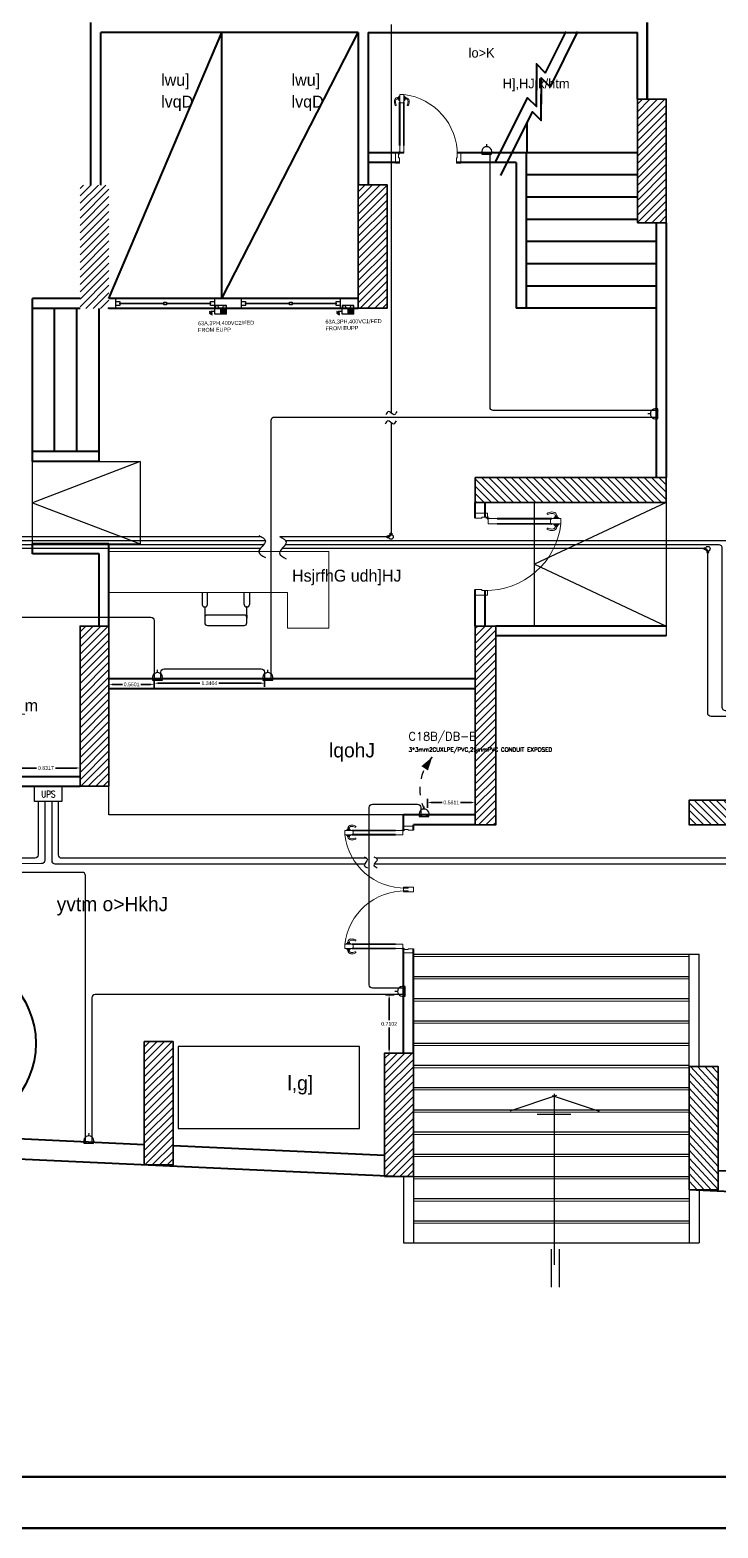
# Model space of a CAD drawing. Header units: inches. Extents: x 3955 to 4125, y 4886 to 4983.
# Drawn here: x 4048.13 to 4056.49, y 4916.64 to 4934.84 of the extents above; entities that cross this region are included whole.
import ezdxf
from ezdxf.enums import TextEntityAlignment as Align

# ---------------------------------------------------------------- set-up
doc = ezdxf.new("R2010")
doc.units = ezdxf.units.IN
doc.header["$MEASUREMENT"] = 0
doc.linetypes.add('ACAD_ISO03W100', pattern=[30, 12, -18])
doc.linetypes.add('HIDDEN', pattern=[0.375, 0.25, -0.125])
doc.layers.get('0').update_dxf_attribs({"lineweight": 35})
doc.layers.get('Defpoints').update_dxf_attribs({"lineweight": 25})
for name, color, linetype, lineweight in [('Column(S)', 24, 'Continuous', 35), ('DIM', 6, 'Continuous', 20), ('DOOR', 24, 'Continuous', 18), ('HA', 252, 'Continuous', 18), ('hatch col(S)', 45, 'Continuous', 15), ('Shop Drawing', 3, 'Continuous', 30), ('t 22', 220, 'Continuous', 20), ('TEXT', 152, 'Continuous', 30), ('walls', 7, 'Continuous', 40)]:
    doc.layers.add(name, color=color, linetype=linetype, lineweight=lineweight)
for name, color, linetype in [('E-CUT', 30, 'Continuous'), ('E-LEADER', 30, 'Continuous'), ('E-POWER', 3, 'Continuous'), ('E-TEXT', 2, 'Continuous'), ('finish', 32, 'Continuous'), ('N Wiring', 255, 'Continuous'), ('UMG-ML', 251, 'Continuous'), ('WE - BOXES', 2, 'Continuous')]:
    doc.layers.add(name, color=color, linetype=linetype)
doc.styles.add('ELEC', font='romans.shx')
doc.styles.add('SOSA', font='sosa.shx')
doc.styles.get("Standard").update_dxf_attribs({"font": 'arial.ttf'})
doc.dimstyles.get("Standard").update_dxf_attribs({"dimtxt": 0.18, "dimasz": 0.18, "dimexe": 0.18, "dimexo": 0.0625, "dimgap": 0.09, "dimtad": 0, "dimtih": 1, "dimtoh": 1, "dimdec": 4, "dimzin": 0, "dimdsep": 46, "dimtxsty": 'Standard', "dimcen": 0.09, "dimadec": 0, "dimazin": 0, "dimtfac": 1, "dimtdec": 4, "dimtofl": 0, "dimtmove": 0, "dimatfit": 3, "dimfxl": 1, "dimtolj": 1, "dimtzin": 0, "dimarcsym": 0})
pattern_1 = [(45, (-150.37583, 298.166544), (-0.044901281, 0.044901281), [])]

# ---------------------------------------------------------------- blocks, each defined once
blk = doc.blocks.new('A$C1AF40C6D')
at = {"layer": 'UMG-ML', "color": 244, "true_color": 0x991b1e}
for p, q in [((0.483, 1.886), (0.483, 2.351)), ((0.583, 1.886), (0.583, 2.351)), ((0.543, 2.078), (0.543, 0)), ((0.571, 0.021), (0, 0.211)), ((0.343, 0.251), (0.753, 0.251)), ((0.516, 0.021), (1.086, 0.211))]:
    blk.add_line(p, q, dxfattribs=at)
blk = doc.blocks.new('A$C62E15A51')
at = {"layer": 'UMG-ML', "color": 34}
for p, q in [((0.032, 0.372), (0.032, 0.309)), ((0.511, 0.404), (0.064, 0.404)), ((0.543, 0.309), (0.543, 0.372)), ((0.032, 0.277), (0.032, 0.316)), ((0.032, 0.277), (0.032, 0.179)), ((0.064, 0.277), (0.511, 0.277)), ((0.543, 0.277), (0.543, 0.316)), ((0.543, 0.179), (0.543, 0.277)), ((0, 0.004), (0, 0.15)), ((0.029, 0.179), (0.035, 0.179)), ((0.064, 0.15), (0.064, 0.004)), ((0.269, 0), (0.269, 0.004)), ((0.511, 0.15), (0.511, 0.004)), ((0.546, 0.179), (0.539, 0.179)), ((0.574, 0.004), (0.574, 0.15))]:
    blk.add_line(p, q, dxfattribs=at)
for centre, radius, start, end in [((0.064, 0.372), 0.0319, 90.0003, 180.0003), ((0.511, 0.372), 0.0319, 0.0003, 90.0003), ((0.064, 0.309), 0.0319, 180.0003, 270.0003), ((0.511, 0.309), 0.0319, 270.0003, 0.0003), ((0.029, 0.15), 0.0287, 90.0003, 180.0003), ((0.035, 0.15), 0.0287, 0.0003, 90.0003), ((0.539, 0.15), 0.0287, 90.0003, 180.0003), ((0.546, 0.15), 0.0287, 0.0003, 90.0003)]:
    blk.add_arc(centre, radius, start, end, dxfattribs=at)
blk = doc.blocks.new('A$C0F5476DC')
at = {"layer": 'DOOR', "color": 116, "ltscale": 2.5, "true_color": 0x136734}
for p, q in [((0.932, 2.671), (0.432, 2.671)), ((0.432, 2.671), (0.432, 0.5)), ((0.932, 2.671), (0.932, 0)), ((0.432, 0.5), (0, 0.5)), ((0, 0), (0, 0.5)), ((0.932, 0), (0, 0))]:
    blk.add_line(p, q, dxfattribs=at)
at = {"layer": 'finish', "ltscale": 2.5, "rotation": 89.99999999999999}
blk.add_blockref('A$C62E15A51', (0.436, 0.964), dxfattribs=at)
blk = doc.blocks.new('A$C30016953')
at = {"layer": 'UMG-ML', "color": 159, "true_color": 0x22346e}
for p, q in [((0, 0, 0), (0, 0.12, 0)), ((1.2, 0.12, 0), (0, 0.12, 0)), ((1.2, 0.12, 0.5), (0, 0.12, 0.5)), ((0, 0.035, 0), (0, 0.085, 0)), ((0, 0.085, 0), (0.05, 0.085, 0)), ((0.05, 0.035, 0), (0, 0.035, 0)), ((0, 0, 0), (1.2, 0, 0)), ((1.2, 0, 0.5), (0, 0, 0.5)), ((0.05, 0.085, 0), (0.05, 0.035, 0)), ((0.05, 0.055, 0), (0.05, 0.065, 0)), ((0.05, 0.065, 0), (0.585, 0.065, 0)), ((0.585, 0.055, 0), (0.05, 0.055, 0)), ((0.585, 0.045, 0), (0.585, 0.075, 0)), ((0.585, 0.075, 0), (0.615, 0.075, 0)), ((0.585, 0.065, 0), (0.585, 0.055, 0)), ((0.615, 0.045, 0), (0.585, 0.045, 0)), ((0.615, 0.075, 0), (0.615, 0.045, 0)), ((0.615, 0.055, 0), (0.615, 0.065, 0)), ((0.615, 0.065, 0), (1.15, 0.065, 0)), ((1.15, 0.055, 0), (0.615, 0.055, 0)), ((1.15, 0.035, 0), (1.15, 0.085, 0)), ((1.15, 0.085, 0), (1.2, 0.085, 0)), ((1.15, 0.065, 0), (1.15, 0.055, 0)), ((1.2, 0.035, 0), (1.15, 0.035, 0)), ((1.2, 0.12, 0), (1.2, 0, 0)), ((1.2, 0.085, 0), (1.2, 0.035, 0))]:
    blk.add_line(p, q, dxfattribs=at)
blk = doc.blocks.new('A$C73D03C2A')
at = {"layer": 'DOOR', "linetype": 'Continuous'}
for p, q in [((0.041, 0.852), (0.041, 0.871)), ((0.046, 0.852), (0.046, 0.871)), ((0.047, 0.852), (0.047, 0.872)), ((0.053, 0.872), (0.047, 0.872)), ((0.053, 0.852), (0.047, 0.852)), ((0.053, 0.852), (0.053, 0.872)), ((0.055, 0.845), (0.055, 0.879)), ((0.061, 0.879), (0.055, 0.879)), ((0.061, 0.845), (0.055, 0.845)), ((0.061, 0.835), (0.061, 0.889)), ((0.061, 0.889), (0.071, 0.889)), ((0.071, 0.835), (0.061, 0.835)), ((0.066, 0.236), (0.066, 0.812)), ((0.071, 0.813), (0.071, 0.911)), ((0.071, 0.911), (0.126, 0.911)), ((0.071, 0.817), (0.071, 0.808)), ((0.071, 0.813), (0.071, 0.236)), ((0.076, 0.813), (0.071, 0.813)), ((0.076, 0.802), (0.076, 0.813)), ((0.076, 0.802), (0.076, 0.236)), ((0.076, 0.802), (0.121, 0.802)), ((0.121, 0.802), (0.121, 0.813)), ((0.121, 0.813), (0.126, 0.813)), ((0.121, 0.802), (0.121, 0.236)), ((0.126, 0.813), (0.126, 0.911)), ((0.137, 0.889), (0.126, 0.889)), ((0.126, 0.835), (0.137, 0.835)), ((0.126, 0.813), (0.126, 0.236)), ((0.127, 0.817), (0.127, 0.808)), ((0.131, 0.236), (0.131, 0.812)), ((0.137, 0.835), (0.137, 0.889)), ((0.137, 0.879), (0.142, 0.879)), ((0.137, 0.845), (0.142, 0.845)), ((0.142, 0.845), (0.142, 0.879)), ((0.144, 0.872), (0.151, 0.872)), ((0.144, 0.852), (0.144, 0.872)), ((0.144, 0.852), (0.151, 0.852)), ((0.151, 0.852), (0.151, 0.872)), ((0.156, 0.872), (0.156, 0.872)), ((0.156, 0.852), (0.156, 0.872)), ((0.071, 0.236), (0.071, 0.138)), ((0.126, 0.138), (0.126, 0.236)), ((0.013, 0), (0.013, 0.131)), ((0.056, 0.131), (0.013, 0.131)), ((0.067, 0), (0.013, 0)), ((0.056, 0.131), (0.056, 0.071)), ((0.056, 0.071), (0.067, 0.071)), ((0.067, 0.071), (0.067, 0)), ((0.071, 0.138), (0.126, 0.138)), ((0.824, 0.071), (0.824, 0)), ((0.835, 0.071), (0.824, 0.071)), ((0.824, 0), (0.884, 0)), ((0.835, 0.131), (0.835, 0.071)), ((0.835, 0.131), (0.884, 0.131)), ((0.884, 0), (0.884, 0.131))]:
    blk.add_line(p, q, dxfattribs=at)
at = {"layer": 'DOOR'}
for p, q in [((0.013, 0.131), (0.013, 0)), ((0.013, 0.131), (0.013, 0)), ((0.013, 0.131), (0.013, 0)), ((0.044, 0.134), (0.082, 0.134)), ((0.056, 0.131), (0.071, 0.138)), ((0.064, 0.154), (0.064, 0.115))]:
    blk.add_line(p, q, dxfattribs=at)
at = {"layer": 'DOOR', "linetype": 'Continuous'}
blk.add_circle((0.064, 0.134), 0.00617, dxfattribs=at)
for centre, radius, start, end in [((0.105, 0.817), 0.105, 172.4946, 205.9899), ((0.046, 0.825), 0.0459, 96.2766, 172.4946), ((0.106, 0.816), 0.0903, 171.5898, 204.9077), ((0.046, 0.825), 0.0297, 99.7089, 172.4946), ((0.044, 0.871), 0.00259, 0, 180), ((0.044, 0.852), 0.00259, 180, 0), ((0.071, 0.812), 0.00476, 90, 270), ((0.127, 0.812), 0.00476, 270, 90), ((0.153, 0.872), 0.00262, 0, 192.4511), ((0.153, 0.852), 0.00262, 167.5489, 0), ((0.151, 0.824), 0.0459, 7.5054, 83.7234), ((0.151, 0.824), 0.0297, 7.5054, 80.2911), ((0.091, 0.815), 0.0903, 335.0923, 8.4102), ((0.092, 0.817), 0.105, 334.0101, 7.5054), ((0.018, 0.773), 0.00773, 195.2913, 36.6885), ((0.179, 0.772), 0.00773, 143.3115, 344.7087)]:
    blk.add_arc(centre, radius, start, end, dxfattribs=at)
at = {"layer": 'DOOR'}
blk.add_arc((0.035, 0.116), 0.8, 358.9289, 83.4773, dxfattribs=at)
blk = doc.blocks.new('S1')
for p, q in [((-147, 0), (147, 0)), ((0, 180), (0, 260))]:
    blk.add_line(p, q)
blk.add_lwpolyline([(147, 0), (-147, 0), (-147, -48), (147, -48)], close=True)
for centre in [(-99, -24), (99, -24)]:
    blk.add_circle(centre, 22.2)
at = {"linetype": 'Continuous'}
blk.add_arc((0, 30), 150, 348.4616, 191.5384, dxfattribs=at)
blk = doc.blocks.new('*U9')
blk.add_line((233, 512), (309, 560))
blk.add_lwpolyline([(309, 560, 0, 96, 0), (175, 462, 96, 96, 0)], format="xyseb")
at = {"linetype": 'HIDDEN', "ltscale": 0.2}
blk.add_arc((581, 44), 583, 117.8068, 184.3237, dxfattribs=at)
blk = doc.blocks.new('*D385')
at = {"layer": 'Defpoints', "color": 0}
for p in [(3561.345, 1328.117, 0), (3562.177, 1328.228), (3562.177, 1328.117, 0)]:
    blk.add_point(p, dxfattribs=at)
at = {"layer": 'DIM', "color": 0, "lineweight": -2, "transparency": 16777216}
for p, q in [((3561.345, 1328.166), (3561.345, 1328.273)), ((3562.177, 1328.166), (3562.177, 1328.273)), ((3561.39, 1328.228), (3561.645, 1328.228)), ((3562.132, 1328.228), (3561.877, 1328.228))]:
    blk.add_line(p, q, dxfattribs=at)
at = {"layer": 'DIM', "color": 0, "transparency": 16777216}
for points in [[(3561.39, 1328.236), (3561.39, 1328.221), (3561.345, 1328.228)], [(3562.132, 1328.236), (3562.132, 1328.221), (3562.177, 1328.228)]]:
    blk.add_solid(points, dxfattribs=at)
at = {"layer": 'DIM', "color": 0, "transparency": 16777216, "insert": (3561.761, 1328.228), "char_height": 0.045, "attachment_point": 5}
blk.add_mtext('\\A1;0.8317', dxfattribs=at)
blk = doc.blocks.new('*D386')
at = {"layer": 'Defpoints', "color": 0}
for p in [(3562.527, 1329.306, 0), (3562.527, 1329.244), (3563.077, 1329.306, 0)]:
    blk.add_point(p, dxfattribs=at)
at = {"layer": 'DIM', "color": 0, "lineweight": -2, "transparency": 16777216}
for p, q in [((3562.527, 1329.29), (3562.527, 1329.199)), ((3562.572, 1329.244), (3562.69, 1329.244)), ((3563.032, 1329.244), (3562.913, 1329.244)), ((3563.077, 1329.29), (3563.077, 1329.199))]:
    blk.add_line(p, q, dxfattribs=at)
at = {"layer": 'DIM', "color": 0, "transparency": 16777216}
for points in [[(3562.572, 1329.252), (3562.572, 1329.237), (3562.527, 1329.244)], [(3563.032, 1329.252), (3563.032, 1329.237), (3563.077, 1329.244)]]:
    blk.add_solid(points, dxfattribs=at)
at = {"layer": 'DIM', "color": 0, "transparency": 16777216, "insert": (3562.802, 1329.244), "char_height": 0.045, "attachment_point": 5}
blk.add_mtext('\\A1;0.5501', dxfattribs=at)
blk = doc.blocks.new('*D387')
at = {"layer": 'Defpoints', "color": 0}
for p in [(3563.077, 1329.306, 0), (3564.417, 1329.306, 0), (3564.417, 1329.258)]:
    blk.add_point(p, dxfattribs=at)
at = {"layer": 'DIM', "color": 0, "lineweight": -2, "transparency": 16777216}
for p, q in [((3563.077, 1329.29), (3563.077, 1329.213)), ((3563.122, 1329.258), (3563.633, 1329.258)), ((3564.372, 1329.258), (3563.861, 1329.258)), ((3564.417, 1329.29), (3564.417, 1329.213))]:
    blk.add_line(p, q, dxfattribs=at)
at = {"layer": 'DIM', "color": 0, "transparency": 16777216}
for points in [[(3563.122, 1329.266), (3563.122, 1329.251), (3563.077, 1329.258)], [(3564.372, 1329.266), (3564.372, 1329.251), (3564.417, 1329.258)]]:
    blk.add_solid(points, dxfattribs=at)
at = {"layer": 'DIM', "color": 0, "transparency": 16777216, "insert": (3563.747, 1329.258), "char_height": 0.045, "attachment_point": 5}
blk.add_mtext('\\A1;1.3404', dxfattribs=at)
blk = doc.blocks.new('*D388')
at = {"layer": 'Defpoints', "color": 0}
for p in [(3566.977, 1327.809), (3566.395, 1327.648, 0), (3566.977, 1327.648, 0)]:
    blk.add_point(p, dxfattribs=at)
at = {"layer": 'DIM', "color": 0, "lineweight": -2, "transparency": 16777216}
for p, q in [((3566.395, 1327.746), (3566.395, 1327.854)), ((3566.44, 1327.809), (3566.574, 1327.809)), ((3566.932, 1327.809), (3566.798, 1327.809)), ((3566.977, 1327.746), (3566.977, 1327.854))]:
    blk.add_line(p, q, dxfattribs=at)
at = {"layer": 'DIM', "color": 0, "transparency": 16777216}
for points in [[(3566.44, 1327.816), (3566.44, 1327.801), (3566.395, 1327.809)], [(3566.932, 1327.816), (3566.932, 1327.801), (3566.977, 1327.809)]]:
    blk.add_solid(points, dxfattribs=at)
at = {"layer": 'DIM', "color": 0, "transparency": 16777216, "insert": (3566.686, 1327.809), "char_height": 0.045, "attachment_point": 5}
blk.add_mtext('\\A1;0.5811', dxfattribs=at)
blk = doc.blocks.new('*D389')
at = {"layer": 'Defpoints', "color": 0}
for p in [(3566.115, 1325.474, 0), (3565.931, 1324.764), (3566.115, 1324.764, 0)]:
    blk.add_point(p, dxfattribs=at)
at = {"layer": 'DIM', "color": 0, "lineweight": -2, "transparency": 16777216}
for p, q in [((3565.993, 1325.474), (3565.886, 1325.474)), ((3565.931, 1325.429), (3565.931, 1325.165)), ((3565.931, 1324.809), (3565.931, 1325.074)), ((3565.993, 1324.764), (3565.886, 1324.764))]:
    blk.add_line(p, q, dxfattribs=at)
at = {"layer": 'DIM', "color": 0, "transparency": 16777216}
for points in [[(3565.923, 1325.429), (3565.938, 1325.429), (3565.931, 1325.474)], [(3565.923, 1324.809), (3565.938, 1324.809), (3565.931, 1324.764)]]:
    blk.add_solid(points, dxfattribs=at)
at = {"layer": 'DIM', "color": 0, "transparency": 16777216, "insert": (3565.931, 1325.119), "char_height": 0.045, "attachment_point": 5}
blk.add_mtext('\\A1;0.7102', dxfattribs=at)
blk = doc.blocks.new('UPS')
at = {"color": 4}
blk.add_lwpolyline([(-412, 461), (412, 461), (412, 0), (-412, 0)], close=True, dxfattribs=at)
at = {"color": 2, "style": 'ELEC', "width": 0.8}
blk.add_text('UPS', height=200, dxfattribs=at).set_placement((3, 223), align=Align.MIDDLE_CENTER)
blk = doc.blocks.new('DC3')
blk.add_hatch(color=256).paths.add_polyline_path([(0, 175), (-175, 175), (-175, 0), (0, 0)])
for p, q in [((-175, 175), (175, 175)), ((-175, 175), (-175, 0)), ((-175, 0), (175, 0)), ((0, 175), (0, 0)), ((175, 175), (175, 0)), ((175, 88), (305, 88)), ((349, 145), (261, 193)), ((349, 113), (261, 162)), ((349, 82), (261, 130)), ((305, 88), (305, 187))]:
    blk.add_line(p, q)
at = {"color": 6}
blk.add_lwpolyline([(175, 0), (-175, 0), (-175, -87), (175, -87)], close=True, dxfattribs=at)
for centre in [(-117, -44), (117, -44)]:
    blk.add_circle(centre, 43.2, dxfattribs=at)
blk = doc.blocks.new('DC2')
at = {"layer": 'E-POWER', "xscale": 0.0004022874689625001, "yscale": 0.0004022874689625001, "zscale": 0.0004022874689625001, "rotation": 180}
blk.add_blockref('DC3', (0, 0), dxfattribs=at)
blk = doc.blocks.new('*U111')
at = {"layer": 'WE - BOXES'}
for points in [[(-0.055, -0.024), (-0.096, -0.024), (-0.096, 0.024), (-0.055, 0.024)], [(-0.024, -0.055), (-0.024, -0.096), (0.024, -0.096), (0.024, -0.055)]]:
    blk.add_lwpolyline(points, dxfattribs=at)
blk.add_circle((0, 0), 0.06, dxfattribs=at)
blk = doc.blocks.new('*U114')
at = {"layer": 'WE - BOXES'}
for points in [[(-0.055, -0.024), (-0.096, -0.024), (-0.096, 0.024), (-0.055, 0.024)], [(-0.024, 0.055), (-0.024, 0.096), (0.024, 0.096), (0.024, 0.055)]]:
    blk.add_lwpolyline(points, dxfattribs=at)
blk.add_circle((0, 0), 0.06, dxfattribs=at)
blk = doc.blocks.new('A$C606D7A20')
at = {"layer": 'hatch col(S)', "ltscale": 2.5}
h = blk.add_hatch(dxfattribs=at)
h.set_pattern_fill('ANSI31', color=256, scale=0.02, angle=-360)
h.set_pattern_definition(pattern_1)
h.paths.add_polyline_path([(41.41755, -4.46079), (41.06755, -4.46079), (41.06755, -5.96339), (41.41755, -5.96339)])
h = blk.add_hatch(dxfattribs=at)
h.set_pattern_fill('ANSI31', color=256, scale=0.02, angle=-360)
h.set_pattern_definition(pattern_1)
h.paths.add_polyline_path([(34.64775, -5.50466), (34.29775, -5.50466), (34.29775, -7.00466), (34.64775, -7.00466)])
h = blk.add_hatch(dxfattribs=at)
h.set_pattern_fill('ANSI31', color=256, scale=0.02, angle=-360)
h.set_pattern_definition([(45, (-601.15482, 328.18166), (-0.0449012806, 0.0449012806), [])])
h.paths.add_polyline_path([(38.02757, -5.50421), (37.67747, -5.50421), (37.67747, -7.00203), (38.02757, -7.00211)])
h = blk.add_hatch(dxfattribs=at)
h.set_pattern_fill('ANSI31', color=256, scale=0.02, angle=-450)
h.set_pattern_definition([(315, (375.10417, 629.771824), (0.0449012806, 0.0449012806), [])])
h.paths.add_polyline_path([(41.41783, -9.36044), (41.41783, -9.06046), (39.09747, -9.06045), (39.09738, -9.36044)])
h = blk.add_hatch(dxfattribs=at)
h.set_pattern_fill('ANSI31', color=256, scale=0.02)
h.set_pattern_definition([(45, (-150.37583, 298.166544), (-0.044901281, 0.044901281), [])])
h.paths.add_polyline_path([(34.64769, -12.81098), (34.64769, -10.86456), (34.29769, -10.86385), (34.29773, -12.81098)])
h = blk.add_hatch(dxfattribs=at)
h.set_pattern_fill('ANSI31', color=256, scale=0.02, angle=-360)
h.set_pattern_definition(pattern_1)
h.paths.add_polyline_path([(39.34759, -10.86432), (39.09743, -10.86432), (39.09743, -13.27912), (39.34759, -13.27912)])
h = blk.add_hatch(dxfattribs=at)
h.set_pattern_fill('ANSI31', color=256, scale=0.02, angle=-270)
h.set_pattern_definition([(135, (-291.98804, -652.111405), (-0.0449012806, -0.0449012806), [])])
h.paths.add_polyline_path([(41.69783, -12.97913), (41.69783, -13.27912), (43.19774, -13.27912), (43.19783, -12.97913)])
h = blk.add_hatch(dxfattribs=at)
h.set_pattern_fill('ANSI31', color=256, scale=0.02, angle=-360)
h.set_pattern_definition([(45, (-149.5959, 282.254815), (-0.044901281, 0.044901281), [])])
h.paths.add_polyline_path([(35.07745, -17.41073), (35.42745, -17.41073), (35.42745, -15.91333), (35.07745, -15.91333)])
h = blk.add_hatch(dxfattribs=at)
h.set_pattern_fill('ANSI31', color=256, scale=0.02, angle=-360)
h.set_pattern_definition([(45, (-146.676925, 282.11574), (-0.044901281, 0.044901281), [])])
h.paths.add_polyline_path([(37.99643, -17.54981), (38.34643, -17.54981), (38.34643, -16.05241), (37.99643, -16.05241)])
h = blk.add_hatch(dxfattribs=at)
h.set_pattern_fill('ANSI31', color=256, scale=0.02, angle=-272.6316)
h.set_pattern_definition([(132.3684, (-150.37583, 341.184944), (-0.046915522, -0.042792333), [])])
h.paths.add_polyline_path([(42.04783, -16.21412), (41.69783, -16.21412), (41.69783, -17.71412), (42.04783, -17.71412)])
blk.add_lwpolyline([(38.87876, -5.11207), (38.91876, -5.11207)])
at = {"layer": 'Column(S)', "ltscale": 2.5}
for points in [[(41.06755, -5.96339), (41.41755, -5.96339), (41.41755, -4.46079), (41.06755, -4.46079)], [(37.67757, -7.00207), (38.02757, -7.00207), (38.02757, -5.50207), (37.67757, -5.50207)], [(39.09743, -9.06045), (39.09743, -9.36045), (41.41783, -9.36045), (41.41783, -9.06045)], [(34.64769, -12.81098), (34.64769, -10.86456), (34.29769, -10.86385), (34.29773, -12.81098)], [(39.34759, -10.86432), (39.09743, -10.86432), (39.09743, -13.27912), (39.34759, -13.27912)], [(43.19783, -13.27912), (43.19783, -12.97912), (41.69783, -12.97912), (41.69783, -13.27912)], [(35.42745, -15.91333), (35.07745, -15.91333), (35.07745, -17.41073), (35.42745, -17.41073)], [(38.34643, -16.05241), (37.99643, -16.05241), (37.99643, -17.54981), (38.34643, -17.54981)], [(41.69783, -17.71412), (42.04783, -17.71412), (42.04783, -16.21412), (41.69783, -16.21412)]]:
    blk.add_lwpolyline(points, close=True, dxfattribs=at)
at = {"layer": 'E-CUT'}
for points in [[(38.13795, -8.36858), (38.1045, -8.40873), (38.03759, -8.36858), (38.00413, -8.40873)], [(38.14528, -8.25621), (38.11182, -8.29635), (38.04491, -8.25621), (38.01146, -8.29635)], [(36.46775, -9.76256, 0), (36.54804, -9.82947, 0), (36.46775, -9.96329, 0), (36.54804, -10.0302, 0)], [(36.7208, -9.77722, 0), (36.80109, -9.84413, 0), (36.7208, -9.97795, 0), (36.80109, -10.04486, 0)], [(37.74875, -13.66652), (37.78889, -13.69997), (37.74875, -13.76688), (37.78889, -13.80034)], [(37.86727, -13.66617), (37.90742, -13.69962), (37.86727, -13.76653), (37.90742, -13.79999)]]:
    blk.add_spline(points, degree=3, dxfattribs=at)
at = {"layer": 'HA', "linetype": 'ACAD_ISO03W100'}
for points in [[(48.09371, -9.36045), (47.45793, -17.97962), (41.69783, -17.71492)], [(38.34643, -17.56091), (13.15779, -16.40339)]]:
    blk.add_lwpolyline(points, dxfattribs=at)
at = {"layer": 'N Wiring'}
for points in [[(35.27747, -11.5106), (35.27747, -11.42389, -0.41421356), (35.31747, -11.38389), (36.49822, -11.38389, -0.41421356), (36.53822, -11.42389), (36.53822, -11.5106), (36.61787, -11.5106), (36.61787, -8.36386, -0.41421356), (36.65787, -8.32386), (41.30717, -8.32386), (41.30717, -8.24422), (39.31739, -8.24422, -0.41421356), (39.27739, -8.20422), (39.27739, -5.12169)], [(33.39093, -12.69976), (33.46602, -12.69976), (33.46602, -10.79577, -0.41421356), (33.50602, -10.75577), (35.15782, -10.75577, -0.41421356), (35.19782, -10.79577), (35.19782, -11.5106), (35.27747, -11.5106)], [(34.36172, -17.13806), (34.36172, -13.89631, 0.41421356), (34.32172, -13.85631), (32.43995, -13.85631, -0.41421356), (32.39995, -13.81631), (32.39995, -12.8014), (32.3203, -12.8014), (32.3203, -12.9473, -0.41421356), (32.2803, -12.9873), (28.99699, -12.9873, -0.41421356), (28.95699, -12.9473), (28.95699, -12.80143)], [(38.23605, -15.26254), (37.84861, -15.26254, -0.41421356), (37.80861, -15.22254), (37.80861, -13.06756, -0.41421356), (37.84861, -13.02756), (38.39664, -13.02756, -0.41421356), (38.43664, -13.06756), (38.43664, -13.16874)], [(38.23605, -15.34218), (34.48121, -15.34218, 0.41421356), (34.44121, -15.38218), (34.44121, -17.14171)]]:
    blk.add_lwpolyline(points, format="xyb", dxfattribs=at)
at = {"layer": 'Shop Drawing'}
blk.add_lwpolyline([(38.07595, -3.55333), (38.07595, -8.27417)], dxfattribs=at)
for points in [[(38.07595, -8.39291), (38.07595, -9.74086, -0.41421356), (38.03595, -9.78086), (36.72795, -9.78086)], [(36.48677, -9.92156), (19.11281, -9.92156, -0.41421356), (19.07281, -9.88156), (19.07281, -8.63924, -0.41421356), (19.11281, -8.59924), (20.48283, -8.59924)], [(20.48283, -8.61531), (19.15281, -8.61531, 0.41421356), (19.11281, -8.65531), (19.11281, -9.83466, 0.41421356), (19.15281, -9.87466), (36.5263, -9.87466)], [(36.54791, -9.82776), (19.19281, -9.82776, -0.41421356), (19.15281, -9.78776), (19.15281, -8.67139, -0.41421356), (19.19281, -8.63139), (20.48283, -8.63139)], [(36.50232, -9.78086), (19.23281, -9.78086, -0.41421356), (19.19281, -9.74086), (19.19281, -8.68746, -0.41421356), (19.23281, -8.64746), (20.48283, -8.64746)], [(43.91405, -10.37161), (42.24364, -10.37161, -0.41421356), (42.20364, -10.33161), (42.20364, -9.86776, 0.41421356), (42.16364, -9.82776), (36.79538, -9.82776)], [(43.85627, -13.17252), (43.85627, -12.00173, 0.41421356), (43.81627, -11.96173), (41.96228, -11.96173, -0.41421356), (41.92228, -11.92173), (41.92228, -9.96156, 0.41421356), (41.88228, -9.92156), (36.75182, -9.92156)], [(36.79007, -9.87466), (42.05555, -9.87466, -0.41421356), (42.09555, -9.91466), (42.09555, -11.8477, 0.41421356), (42.13555, -11.8877), (47.66596, -11.8877)]]:
    blk.add_lwpolyline(points, format="xyb", dxfattribs=at)
at = {"layer": 'Shop Drawing', "color": 6}
for points in [[(33.86924, -12.99656), (33.86969, -13.71019, -0.41421356), (33.82972, -13.75021), (32.44469, -13.75109)], [(33.78632, -12.99656), (33.78673, -13.6443, -0.41421356), (33.74676, -13.68432), (32.4642, -13.68514)]]:
    blk.add_lwpolyline(points, format="xyb", dxfattribs=at)
at = {"layer": 'Shop Drawing', "color": 11, "true_color": 0xf27172}
for points in [[(33.95216, -12.99656), (33.9522, -13.71348, 0.4143824), (33.99222, -13.75347), (37.75498, -13.75109)], [(37.77997, -13.68514), (34.07549, -13.68514, -0.41402799), (34.03549, -13.64516), (34.03508, -12.99656)], [(37.87367, -13.75109), (43.02953, -13.75109, -0.41421356), (43.06953, -13.79109), (43.06953, -17.53803)], [(47.48955, -13.84781), (47.48955, -13.72514, 0.41421356), (47.44955, -13.68514), (37.89889, -13.68514)]]:
    blk.add_lwpolyline(points, format="xyb", dxfattribs=at)
at = {"layer": 't 22', "color": 251, "linetype": 'ACAD_ISO03W100', "ltscale": 0.5, "true_color": 0x636466}
for p, q in [((38.34643, -14.87981), (41.69783, -14.87981)), ((38.34643, -15.14981), (41.69783, -15.14981)), ((38.34643, -15.41981), (41.69783, -15.41981)), ((38.34643, -15.68981), (41.69783, -15.68981)), ((38.34643, -15.95981), (41.69783, -15.95981)), ((38.34643, -16.22981), (41.69783, -16.22981)), ((38.34643, -16.49981), (41.69783, -16.49981)), ((38.34643, -16.76981), (41.69783, -16.76981)), ((38.34643, -17.03981), (41.69783, -17.03981)), ((38.34643, -17.30981), (41.69783, -17.30981)), ((38.34643, -17.57981), (41.69783, -17.57981)), ((38.34643, -17.84981), (41.69783, -17.84981)), ((38.34643, -18.11981), (41.69783, -18.11981))]:
    blk.add_line(p, q, dxfattribs=at)
at = {"layer": 'UMG-ML', "ltscale": 2.5}
for p, q in [((33.71769, -9.86456), (33.71769, -8.86456)), ((35.02769, -8.86456), (33.71769, -9.36456)), ((34.52769, -8.86456), (35.02769, -8.86456)), ((35.02769, -8.86456), (35.02769, -9.86456)), ((33.71769, -9.36456), (35.02769, -9.86456)), ((39.81579, -10.86432), (39.81579, -9.36045)), ((41.41783, -9.36045), (39.81579, -10.11238)), ((41.41783, -9.36045), (41.41783, -10.98432)), ((34.64769, -9.86456), (35.02769, -9.86456)), ((39.81579, -10.11238), (41.41783, -10.86432)), ((34.64769, -13.15912), (34.64769, -12.81098)), ((38.22643, -13.15912), (34.64769, -13.15912)), ((38.34643, -14.84981), (41.81783, -14.84981)), ((41.69783, -16.21412), (41.69783, -14.84981)), ((41.81783, -16.21412), (41.81783, -14.84981)), ((38.34643, -15.11981), (41.69783, -15.11981)), ((38.34643, -15.38981), (41.69783, -15.38981)), ((38.34643, -15.65981), (41.69783, -15.65981)), ((38.34643, -15.92981), (41.69783, -15.92981)), ((38.34643, -16.19981), (41.69783, -16.19981)), ((38.34643, -16.46981), (41.69783, -16.46981)), ((38.34643, -16.73981), (41.69783, -16.73981)), ((38.34643, -17.00981), (41.69783, -17.00981)), ((38.34643, -17.27981), (41.69783, -17.27981)), ((38.34643, -17.36091), (38.34643, -18.35981)), ((38.22643, -17.54981), (38.22643, -18.35981)), ((38.34643, -17.54981), (41.69783, -17.54981)), ((41.69783, -17.51492), (41.69783, -18.35981)), ((38.34643, -17.81981), (41.69783, -17.81981)), ((41.81783, -17.71412), (41.81783, -18.35981)), ((38.34643, -18.08981), (41.69783, -18.08981)), ((38.22643, -18.35981), (41.81783, -18.35981))]:
    blk.add_line(p, q, dxfattribs=at)
at = {"layer": 'UMG-ML', "ltscale": 2.5, "elevation": 0}
blk.add_lwpolyline([(35.49072, -15.97042), (35.49072, -16.97042), (37.69072, -16.97042), (37.69072, -15.97042)], close=True, dxfattribs=at)
at = {"layer": 'walls', "ltscale": 2.5}
for p, q in [((34.42769, -5.50468), (34.42769, -3.53087)), ((41.18755, -4.46079), (41.18755, -3.53087)), ((41.18755, -3.53087), (41.18755, -4.46339)), ((37.67757, -3.65206), (34.54769, -3.65206)), ((34.54769, -5.50468), (34.54769, -3.65206)), ((34.64775, -6.88468), (36.01777, -3.65206)), ((36.01777, -6.88207), (36.01777, -3.65206)), ((36.01777, -6.88207), (37.67757, -3.65206)), ((37.67757, -3.65206), (37.67757, -5.50207)), ((37.79757, -3.65206), (37.79757, -5.50207)), ((37.79757, -3.65206), (41.06755, -3.65206)), ((41.06755, -4.46079), (41.06755, -3.65206)), ((39.7302, -5.11207), (39.7302, -4.74365)), ((38.23031, -5.11207), (37.79757, -5.11207)), ((38.17668, -5.23207), (37.79757, -5.23207)), ((39.5952, -5.23207), (38.86901, -5.23207)), ((39.5952, -5.11207), (38.87876, -5.11207)), ((39.7152, -5.11207), (39.54608, -5.11207)), ((39.5952, -5.23207), (39.5952, -7.00207)), ((39.7152, -5.11207), (39.7152, -7.00207)), ((41.06755, -5.11207), (39.7152, -5.11207)), ((41.06755, -5.38207), (39.7152, -5.38207)), ((41.06755, -5.65207), (39.7152, -5.65207)), ((41.06755, -5.92207), (39.7152, -5.92207)), ((41.29755, -5.96339), (41.29755, -9.06045)), ((41.41755, -5.96339), (41.41755, -9.06045)), ((41.29755, -6.19207), (39.7152, -6.19207)), ((41.29755, -6.46207), (39.7152, -6.46207)), ((41.29755, -6.73207), (39.7152, -6.73207)), ((33.71769, -8.86456), (33.71769, -6.88466)), ((34.29775, -6.88466), (33.71769, -6.88466)), ((37.67757, -6.88468), (34.64775, -6.88468)), ((34.29775, -7.00466), (33.71769, -7.00466)), ((33.98769, -8.74456), (33.98769, -7.00466)), ((34.25769, -8.74456), (34.25769, -7.00466)), ((34.52769, -8.74456), (34.52769, -7.00466)), ((34.52769, -8.86456), (34.52769, -7.00466)), ((37.67757, -7.00468), (34.64775, -7.00468)), ((41.29755, -7.00207), (39.5952, -7.00207)), ((34.52769, -8.74456), (33.71769, -8.74456)), ((34.52769, -8.86456), (33.71769, -8.86456)), ((39.09743, -9.55433), (39.09743, -9.36045)), ((39.21743, -9.5419), (39.21743, -9.36045)), ((33.71769, -9.98456), (33.71769, -9.86456)), ((34.64769, -9.86456), (33.71769, -9.86456)), ((34.52769, -9.98456), (33.71769, -9.98456)), ((34.52769, -10.86456), (34.52769, -9.98456)), ((34.64769, -10.86456), (34.64769, -9.86456)), ((39.09743, -10.86432), (39.09743, -10.41975)), ((39.21743, -10.86432), (39.21743, -10.43218)), ((41.41783, -10.86432), (39.34759, -10.86432)), ((41.41783, -10.98432), (39.34759, -10.98432)), ((34.64769, -11.50098), (39.09743, -11.50098)), ((34.64769, -11.62098), (39.09743, -11.62098)), ((30.99746, -12.69105), (34.29773, -12.69098)), ((30.99747, -12.81105), (34.29773, -12.81098)), ((39.09743, -13.15912), (38.22643, -13.15912)), ((38.22643, -13.34656), (38.22643, -13.15912)), ((39.09743, -13.27912), (38.34643, -13.27912)), ((38.34643, -13.34481), (38.34643, -13.27912)), ((38.22643, -14.84981), (38.22643, -14.78236)), ((38.22643, -16.05241), (38.22643, -14.84981)), ((38.34643, -14.84981), (38.34643, -14.78412)), ((38.34643, -16.05241), (38.34643, -14.84981)), ((38.11783, -17.54981), (13.15779, -16.40425)), ((31.60743, -17.00192), (35.07745, -17.16131)), ((37.99643, -17.29539), (35.42745, -17.17739)), ((45.01769, -17.6179), (42.04783, -17.48148)), ((45.01769, -17.86648), (41.69783, -17.71412))]:
    blk.add_line(p, q, dxfattribs=at)
for points in [[(40.19693, -3.63961), (39.9467, -4.14031), (39.84063, -4.03425), (39.84063, -4.35255)], [(40.34157, -3.63961), (40.00667, -4.30973), (39.9006, -4.20366), (39.9006, -4.52196)], [(39.34817, -5.21867), (39.73456, -4.4455), (39.84063, -4.55157), (39.84063, -4.23327)], [(39.40814, -5.38809), (39.79454, -4.61492), (39.9006, -4.72098), (39.9006, -4.40268)]]:
    blk.add_lwpolyline(points, dxfattribs=at)
blk.add_circle((32.70922, -15.93525), 1.05, dxfattribs=at)
at = {"layer": 'DIM'}
for p in [(36.00664, -7.00468), (37.55361, -7.00468)]:
    blk.add_blockref('DC2', p, dxfattribs=at)
at = {"layer": 'DOOR', "ltscale": 2.5, "xscale": 0.9145212180413327, "yscale": 0.9145212180413327, "zscale": 0.9145212180413327}
blk.add_blockref('A$C73D03C2A', (38.11527, -5.23949), dxfattribs=at)
at = {"layer": 'DOOR', "ltscale": 2.5}
for p, xscale, yscale, zscale, rotation in [((39.09643, -9.47757), 1.143151522551666, 1.143151522551666, 1.143151522551666, 270), ((38.34643, -13.2834), -0.9145212180413327, 0.9145212180413327, 0.9145212180413327, 90), ((38.34643, -14.84552), 0.9145212180413327, 0.9145212180413327, 0.9145212180413327, 90)]:
    blk.add_blockref('A$C73D03C2A', p, dxfattribs=dict(at, xscale=xscale, yscale=yscale, zscale=zscale, rotation=rotation))
at = {"layer": 'E-LEADER', "xscale": 0.001, "yscale": 0.001, "zscale": 0.001, "rotation": 19.94119348227059}
blk.add_blockref('*U9', (38.47646, -13.0867), dxfattribs=at)
at = {"layer": 'E-POWER', "xscale": 0.0004022874689625001, "yscale": 0.0004022874689625001, "zscale": 0.0004022874689625001}
for p in [(39.23756, -5.11207), (35.23765, -11.50098), (36.57805, -11.50098), (38.47646, -13.15912)]:
    blk.add_blockref('S1', p, dxfattribs=at)
at = {"layer": 'E-POWER'}
for p, xscale, yscale, zscale, rotation in [((41.29755, -8.28404), 0.0004022874689625001, 0.0004022874689625001, 0.0004022874689625001, 90), ((38.22643, -15.30236), 0.0004022874689625001, 0.0004022874689625001, 0.0004022874689625001, 90.00000000048193), ((34.40191, -17.13028), 0.0004018637559256311, 0.0004018637559256311, 0.0004018637559256311, 357.3700746733753)]:
    blk.add_blockref('S1', p, dxfattribs=dict(at, xscale=xscale, yscale=yscale, zscale=zscale, rotation=rotation))
at = {"layer": 'E-TEXT', "xscale": 0.0004022874689625, "yscale": 0.0004022874689625, "zscale": 0.0004022874689625, "rotation": 0.001183851908143668}
blk.add_blockref('UPS', (33.9107, -12.99656), dxfattribs=at)
at = {"layer": 'finish', "ltscale": 2.5}
for p in [(34.73122, -7.00468, -0.00003), (36.25699, -7.00468, -0.00003)]:
    blk.add_blockref('A$C30016953', p, dxfattribs=at)
at = {"layer": 'finish', "ltscale": 2.5, "rotation": 180}
blk.add_blockref('A$C1AF40C6D', (40.6022, -16.54696), dxfattribs=at)
at = {"layer": 'UMG-ML', "ltscale": 2.5, "rotation": 90}
blk.add_blockref('A$C0F5476DC', (37.31901, -10.8883), dxfattribs=at)
at = {"layer": 'WE - BOXES', "xscale": 0.468, "yscale": 0.468, "zscale": 0.468}
for name, p in [('*U114', (38.07375, -9.78, 0)), ('*U111', (41.9234, -9.92376, 0))]:
    blk.add_blockref(name, p, dxfattribs=at)
at = {"layer": 'E-TEXT', "style": 'ELEC'}
for s, height, p in [('C18B/DB-B', 0.1, (38.28781, -12.25365, 0)), ('3*3mm2CUXLPE/PVC,25mmPVC CONDUIT EXPOSED', 0.05, (38.28781, -12.38947, 0))]:
    blk.add_text(s, height=height, dxfattribs=at).set_placement(p)
at = {"layer": 'E-TEXT', "char_height": 0.0480602, "attachment_point": 7, "rotation": 0.650173}
for s, insert in [('63A,3PH,400VC2/FED FROM EUPP', (35.7304, -7.29029, 0)), ('63A,3PH,400VC{\\fArial|b0|i0|c178|p34;1}/FED FROM EUPP', (37.27945, -7.27038, 0))]:
    blk.add_mtext_dynamic_manual_height_columns(s, width=0.8333528, gutter_width=12.5, heights=[0.22794], dxfattribs=dict(at, insert=insert))
at = {"layer": 'TEXT', "linetype": 'Continuous', "ltscale": 0.09, "style": 'SOSA'}
for s, height, p in [('lo>K', 0.116333, (39.01762, -3.95643)), ('lwu]', 0.145417, (35.28187, -4.29941)), ('lwu]', 0.145417, (36.86704, -4.29941)), ('H],HJ k/htm', 0.1163334, (39.43104, -4.33002)), ('lvqD', 0.145417, (35.28187, -4.56347)), ('lvqD', 0.145417, (36.86704, -4.56347)), ('HsjrfhG udh]HJ', 0.1454168, (36.87256, -10.32405, 0)), ('f,td___m', 0.145417, (33.02982, -11.90023, 0)), ('lqohJ', 0.1745, (37.32226, -12.45964, 0)), ('yvtm o>HkhJ', 0.1745002, (34.01323, -14.32824, 0)), ('l,g]', 0.1745, (36.81754, -16.50329))]:
    blk.add_text(s, height=height, dxfattribs=at).set_placement(p)
at = {"layer": 'DIM'}
for base, p1, p2, picture, middle in [((34.64769, -11.57215, 0), (35.19782, -11.5106), (34.64769, -11.5106), '*D386', (34.92276, -11.57215, 0)), ((36.53822, -11.55828, 0), (35.19782, -11.5106), (36.53822, -11.5106), '*D387', (35.86802, -11.55828, 0)), ((34.29773, -12.58841, 0), (33.46602, -12.69976), (34.29773, -12.69974), '*D385', (33.88187, -12.58841, 0)), ((39.09743, -13.00778, 0), (38.51629, -13.16874), (39.09743, -13.16874), '*D388', (38.80686, -13.00778, 0))]:
    dim = blk.add_linear_dim(base=base, p1=p1, p2=p2, dimstyle='Standard', dxfattribs=at)
    dim.commit()
    dim.dimension.update_dxf_attribs({"geometry": picture, "text_midpoint": middle, "insert": (-3527.87912, -1340.81648)})
dim = blk.add_linear_dim(base=(38.0518, -16.05241, 0), p1=(38.23605, -15.34218), p2=(38.23605, -16.05241), angle=90, dimstyle='Standard', dxfattribs=at)
dim.commit()
dim.dimension.update_dxf_attribs({"geometry": '*D389', "text_midpoint": (38.0518, -15.6973, 0), "insert": (-3527.87912, -1340.81648)})

msp = doc.modelspace()

# ---------------------------------------------------------------- linework, layer by layer
at = {"color": 1, "lineweight": 50}
msp.add_lwpolyline([(4066.795, 4945.915), (4012.12, 4945.915), (4012.12, 4917.264), (4066.795, 4917.264)], close=True, dxfattribs=at)
at = {"color": 215, "lineweight": 50, "true_color": 0xa953a0}
msp.add_lwpolyline([(4067.51, 4916.642), (3955.211, 4916.642)], dxfattribs=at)

# ---------------------------------------------------------------- block references
msp.add_blockref('A$C606D7A20', (4014.446, 4938.465))

doc.saveas('drawing.dxf')
